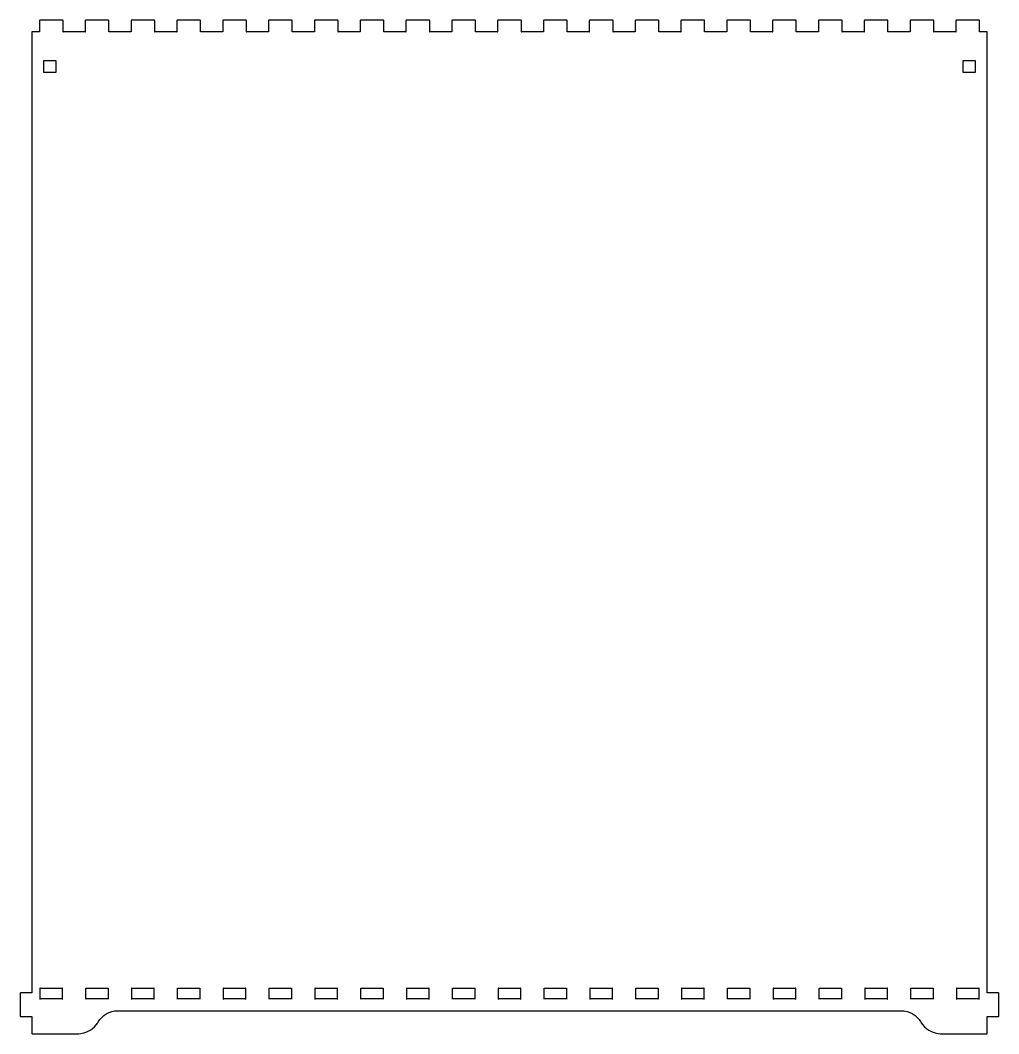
# Model space of a CAD drawing. Header units: millimetres. Extents: x -246 to 1649, y -181 to 287.
# Drawn here: x 525.4 to 781.6, y 21.7 to 286.9 of the extents above; entities that cross this region are included whole.
import ezdxf

# ---------------------------------------------------------------- set-up
doc = ezdxf.new("R2010")
doc.units = ezdxf.units.MM
doc.header["$MEASUREMENT"] = 0
doc.layers.add('mlk v1_0', color=7, linetype='Continuous')

msp = doc.modelspace()

# ---------------------------------------------------------------- linework, layer by layer
at = {"layer": 'mlk v1_0'}
for p, q in [((530.43, 286.872), (530.401, 286.818)), ((530.401, 286.818), (530.401, 286.8)), ((530.401, 286.8), (530.401, 283.901)), ((530.483, 286.901), (530.43, 286.872)), ((530.5, 286.901), (530.483, 286.901)), ((536.501, 286.901), (530.5, 286.901)), ((536.515, 286.901), (536.501, 286.901)), ((536.568, 286.872), (536.515, 286.901)), ((536.6, 286.818), (536.568, 286.872)), ((536.6, 286.8), (536.6, 286.818)), ((536.6, 283.901), (536.6, 286.8)), ((542.428, 286.872), (542.399, 286.818)), ((542.399, 286.818), (542.399, 286.8)), ((542.399, 286.8), (542.399, 283.901)), ((542.484, 286.901), (542.428, 286.872)), ((542.502, 286.901), (542.484, 286.901)), ((548.499, 286.901), (542.502, 286.901)), ((548.517, 286.901), (548.499, 286.901)), ((548.569, 286.872), (548.517, 286.901)), ((548.601, 286.818), (548.569, 286.872)), ((548.601, 286.8), (548.601, 286.818)), ((548.601, 283.901), (548.601, 286.8)), ((554.429, 286.872), (554.401, 286.818)), ((554.401, 286.818), (554.401, 286.8)), ((554.401, 286.8), (554.401, 283.901)), ((554.482, 286.901), (554.429, 286.872)), ((554.5, 286.901), (554.482, 286.901)), ((560.5, 286.901), (554.5, 286.901)), ((560.518, 286.901), (560.5, 286.901)), ((560.571, 286.872), (560.518, 286.901)), ((560.599, 286.818), (560.571, 286.872)), ((560.599, 286.8), (560.599, 286.818)), ((560.599, 283.901), (560.599, 286.8)), ((566.431, 286.872), (566.399, 286.818)), ((566.399, 286.818), (566.399, 286.8)), ((566.399, 286.8), (566.399, 283.901)), ((566.484, 286.901), (566.431, 286.872)), ((566.501, 286.901), (566.484, 286.901)), ((572.502, 286.901), (566.501, 286.901)), ((572.516, 286.901), (572.502, 286.901)), ((572.572, 286.872), (572.516, 286.901)), ((572.601, 286.818), (572.572, 286.872)), ((572.601, 286.8), (572.601, 286.818)), ((572.601, 283.901), (572.601, 286.8)), ((578.429, 286.872), (578.4, 286.818)), ((578.4, 286.818), (578.4, 286.8)), ((578.4, 286.8), (578.4, 283.901)), ((578.481, 286.901), (578.429, 286.872)), ((578.499, 286.901), (578.481, 286.901)), ((584.5, 286.901), (578.499, 286.901)), ((584.518, 286.901), (584.5, 286.901)), ((584.57, 286.872), (584.518, 286.901)), ((584.599, 286.818), (584.57, 286.872)), ((584.599, 286.8), (584.599, 286.818)), ((584.599, 283.901), (584.599, 286.8)), ((590.43, 286.872), (590.398, 286.818)), ((590.398, 286.818), (590.398, 286.8)), ((590.398, 286.8), (590.398, 283.901)), ((590.483, 286.901), (590.43, 286.872)), ((590.501, 286.901), (590.483, 286.901)), ((596.501, 286.901), (590.501, 286.901)), ((596.515, 286.901), (596.501, 286.901)), ((596.572, 286.872), (596.515, 286.901)), ((596.6, 286.818), (596.572, 286.872)), ((596.6, 286.8), (596.6, 286.818)), ((596.6, 283.901), (596.6, 286.8)), ((602.428, 286.872), (602.4, 286.818)), ((602.4, 286.818), (602.4, 286.8)), ((602.4, 286.8), (602.4, 283.901)), ((602.481, 286.901), (602.428, 286.872)), ((602.502, 286.901), (602.481, 286.901)), ((608.499, 286.901), (602.502, 286.901)), ((608.517, 286.901), (608.499, 286.901)), ((608.57, 286.872), (608.517, 286.901)), ((608.598, 286.818), (608.57, 286.872)), ((608.598, 286.8), (608.598, 286.818)), ((608.598, 283.901), (608.598, 286.8)), ((614.43, 286.872), (614.401, 286.818)), ((614.401, 286.818), (614.401, 286.8)), ((614.401, 286.8), (614.401, 283.901)), ((614.482, 286.901), (614.43, 286.872)), ((614.5, 286.901), (614.482, 286.901)), ((620.501, 286.901), (614.5, 286.901)), ((620.518, 286.901), (620.501, 286.901)), ((620.571, 286.872), (620.518, 286.901)), ((620.6, 286.818), (620.571, 286.872)), ((620.6, 286.8), (620.6, 286.818)), ((620.6, 283.901), (620.6, 286.8)), ((626.427, 286.872), (626.399, 286.818)), ((626.399, 286.818), (626.399, 286.8)), ((626.399, 286.8), (626.399, 283.901)), ((626.484, 286.901), (626.427, 286.872)), ((626.502, 286.901), (626.484, 286.901)), ((632.499, 286.901), (626.502, 286.901)), ((632.516, 286.901), (632.499, 286.901)), ((632.569, 286.872), (632.516, 286.901)), ((632.601, 286.818), (632.569, 286.872)), ((632.601, 286.8), (632.601, 286.818)), ((632.601, 283.901), (632.601, 286.8)), ((638.429, 286.872), (638.401, 286.818)), ((638.401, 286.818), (638.401, 286.8)), ((638.401, 286.8), (638.401, 283.901)), ((638.482, 286.901), (638.429, 286.872)), ((638.5, 286.901), (638.482, 286.901)), ((644.5, 286.901), (638.5, 286.901)), ((644.518, 286.901), (644.5, 286.901)), ((644.571, 286.872), (644.518, 286.901)), ((644.599, 286.818), (644.571, 286.872)), ((644.599, 286.8), (644.599, 286.818)), ((644.599, 283.901), (644.599, 286.8)), ((650.427, 286.872), (650.399, 286.818)), ((650.399, 286.818), (650.399, 286.8)), ((650.399, 286.8), (650.399, 283.901)), ((650.483, 286.901), (650.427, 286.872)), ((650.501, 286.901), (650.483, 286.901)), ((656.502, 286.901), (650.501, 286.901)), ((656.516, 286.901), (656.502, 286.901)), ((656.569, 286.872), (656.516, 286.901)), ((656.601, 286.818), (656.569, 286.872)), ((656.601, 286.8), (656.601, 286.818)), ((656.601, 283.901), (656.601, 286.8)), ((662.428, 286.872), (662.4, 286.818)), ((662.4, 286.818), (662.4, 286.8)), ((662.4, 286.8), (662.4, 283.901)), ((662.481, 286.901), (662.428, 286.872)), ((662.499, 286.901), (662.481, 286.901)), ((668.5, 286.901), (662.499, 286.901)), ((668.517, 286.901), (668.5, 286.901)), ((668.57, 286.872), (668.517, 286.901)), ((668.599, 286.818), (668.57, 286.872)), ((668.599, 286.8), (668.599, 286.818)), ((668.599, 283.901), (668.599, 286.8)), ((674.43, 286.872), (674.398, 286.818)), ((674.398, 286.818), (674.398, 286.8)), ((674.398, 286.8), (674.398, 283.901)), ((674.483, 286.901), (674.43, 286.872)), ((674.501, 286.901), (674.483, 286.901)), ((680.501, 286.901), (674.501, 286.901)), ((680.515, 286.901), (680.501, 286.901)), ((680.572, 286.872), (680.515, 286.901)), ((680.6, 286.818), (680.572, 286.872)), ((680.6, 286.8), (680.6, 286.818)), ((680.6, 283.901), (680.6, 286.8)), ((686.428, 286.872), (686.4, 286.818)), ((686.4, 286.818), (686.4, 286.8)), ((686.4, 286.8), (686.4, 283.901)), ((686.481, 286.901), (686.428, 286.872)), ((686.498, 286.901), (686.481, 286.901)), ((692.499, 286.901), (686.498, 286.901)), ((692.517, 286.901), (692.499, 286.901)), ((692.57, 286.872), (692.517, 286.901)), ((692.602, 286.818), (692.57, 286.872)), ((692.602, 286.8), (692.602, 286.818)), ((692.602, 283.901), (692.602, 286.8)), ((698.429, 286.872), (698.401, 286.818)), ((698.401, 286.818), (698.401, 286.8)), ((698.401, 286.8), (698.401, 283.901)), ((698.482, 286.901), (698.429, 286.872)), ((698.5, 286.901), (698.482, 286.901)), ((704.501, 286.901), (698.5, 286.901)), ((704.515, 286.901), (704.501, 286.901)), ((704.571, 286.872), (704.515, 286.901)), ((704.6, 286.818), (704.571, 286.872)), ((704.6, 286.8), (704.6, 286.818)), ((704.6, 283.901), (704.6, 286.8)), ((710.427, 286.872), (710.399, 286.818)), ((710.399, 286.818), (710.399, 286.8)), ((710.399, 286.8), (710.399, 283.901)), ((710.48, 286.901), (710.427, 286.872)), ((710.502, 286.901), (710.48, 286.901)), ((716.499, 286.901), (710.502, 286.901)), ((716.516, 286.901), (716.499, 286.901)), ((716.569, 286.872), (716.516, 286.901)), ((716.601, 286.818), (716.569, 286.872)), ((716.601, 286.8), (716.601, 286.818)), ((716.601, 283.901), (716.601, 286.8)), ((722.429, 286.872), (722.401, 286.818)), ((722.401, 286.818), (722.401, 286.8)), ((722.401, 286.8), (722.401, 283.901)), ((722.482, 286.901), (722.429, 286.872)), ((722.499, 286.901), (722.482, 286.901)), ((728.5, 286.901), (722.499, 286.901)), ((728.518, 286.901), (728.5, 286.901)), ((728.571, 286.872), (728.518, 286.901)), ((728.599, 286.818), (728.571, 286.872)), ((728.599, 286.8), (728.599, 286.818)), ((728.599, 283.901), (728.599, 286.8)), ((734.43, 286.872), (734.402, 286.818)), ((734.402, 286.818), (734.402, 286.8)), ((734.402, 286.8), (734.402, 283.901)), ((734.483, 286.901), (734.43, 286.872)), ((734.501, 286.901), (734.483, 286.901)), ((740.498, 286.901), (734.501, 286.901)), ((740.516, 286.901), (740.498, 286.901)), ((740.569, 286.872), (740.516, 286.901)), ((740.601, 286.818), (740.569, 286.872)), ((740.601, 286.8), (740.601, 286.818)), ((740.601, 283.901), (740.601, 286.8)), ((746.428, 286.872), (746.4, 286.818)), ((746.4, 286.818), (746.4, 286.8)), ((746.4, 286.8), (746.4, 283.901)), ((746.481, 286.901), (746.428, 286.872)), ((746.499, 286.901), (746.481, 286.901)), ((752.5, 286.901), (746.499, 286.901)), ((752.517, 286.901), (752.5, 286.901)), ((752.57, 286.872), (752.517, 286.901)), ((752.602, 286.818), (752.57, 286.872)), ((752.602, 286.8), (752.602, 286.818)), ((752.602, 283.901), (752.602, 286.8)), ((758.43, 286.872), (758.402, 286.818)), ((758.402, 286.818), (758.402, 286.8)), ((758.402, 286.8), (758.402, 283.901)), ((758.483, 286.901), (758.43, 286.872)), ((758.5, 286.901), (758.483, 286.901)), ((764.501, 286.901), (758.5, 286.901)), ((764.515, 286.901), (764.501, 286.901)), ((764.572, 286.872), (764.515, 286.901)), ((764.6, 286.818), (764.572, 286.872)), ((764.6, 286.8), (764.6, 286.818)), ((764.6, 283.901), (764.6, 286.8)), ((770.428, 286.872), (770.4, 286.818)), ((770.4, 286.818), (770.4, 286.8)), ((770.4, 286.8), (770.4, 283.901)), ((770.481, 286.901), (770.428, 286.872)), ((770.498, 286.901), (770.481, 286.901)), ((776.499, 286.901), (770.498, 286.901)), ((776.517, 286.901), (776.499, 286.901)), ((776.57, 286.872), (776.517, 286.901)), ((776.601, 286.818), (776.57, 286.872)), ((776.601, 286.8), (776.601, 286.818)), ((776.601, 283.901), (776.601, 286.8)), ((528.429, 283.872), (528.401, 283.818)), ((528.401, 283.818), (528.401, 283.8)), ((528.401, 283.8), (528.401, 36.8004)), ((528.482, 283.901), (528.429, 283.872)), ((528.5, 283.901), (528.482, 283.901)), ((530.401, 283.901), (528.5, 283.901)), ((530.401, 283.901), (530.401, 283.891)), ((530.408, 283.901), (530.401, 283.901)), ((530.401, 283.891), (530.416, 283.859)), ((530.44, 283.887), (530.408, 283.901)), ((530.416, 283.859), (530.437, 283.863)), ((530.437, 283.863), (530.44, 283.887)), ((536.589, 283.901), (536.557, 283.887)), ((536.557, 283.887), (536.561, 283.863)), ((536.561, 283.863), (536.586, 283.859)), ((536.586, 283.859), (536.6, 283.891)), ((536.6, 283.901), (536.589, 283.901)), ((542.399, 283.901), (536.6, 283.901)), ((536.6, 283.891), (536.6, 283.901)), ((542.41, 283.901), (542.399, 283.901)), ((542.399, 283.901), (542.399, 283.891)), ((542.399, 283.891), (542.413, 283.859)), ((542.442, 283.887), (542.41, 283.901)), ((542.413, 283.859), (542.438, 283.863)), ((542.438, 283.863), (542.442, 283.887)), ((548.587, 283.901), (548.555, 283.887)), ((548.555, 283.887), (548.562, 283.863)), ((548.562, 283.863), (548.584, 283.859)), ((548.584, 283.859), (548.601, 283.891)), ((548.601, 283.901), (548.587, 283.901)), ((548.601, 283.891), (548.601, 283.901)), ((554.401, 283.901), (548.601, 283.901)), ((554.401, 283.901), (554.401, 283.891)), ((554.408, 283.901), (554.401, 283.901)), ((554.401, 283.891), (554.415, 283.859)), ((554.44, 283.887), (554.408, 283.901)), ((554.415, 283.859), (554.436, 283.863)), ((554.436, 283.863), (554.44, 283.887)), ((560.589, 283.901), (560.557, 283.887)), ((560.557, 283.887), (560.564, 283.863)), ((560.564, 283.863), (560.585, 283.859)), ((560.585, 283.859), (560.599, 283.891)), ((560.599, 283.901), (560.589, 283.901)), ((560.599, 283.891), (560.599, 283.901)), ((566.399, 283.901), (560.599, 283.901)), ((566.399, 283.901), (566.399, 283.891)), ((566.409, 283.901), (566.399, 283.901)), ((566.399, 283.891), (566.413, 283.859)), ((566.441, 283.887), (566.409, 283.901)), ((566.413, 283.859), (566.438, 283.863)), ((566.438, 283.863), (566.441, 283.887)), ((572.59, 283.901), (572.558, 283.887)), ((572.558, 283.887), (572.562, 283.863)), ((572.562, 283.863), (572.583, 283.859)), ((572.583, 283.859), (572.601, 283.891)), ((572.601, 283.901), (572.59, 283.901)), ((578.4, 283.901), (572.601, 283.901)), ((572.601, 283.891), (572.601, 283.901)), ((578.411, 283.901), (578.4, 283.901)), ((578.4, 283.901), (578.4, 283.891)), ((578.4, 283.891), (578.414, 283.859)), ((578.443, 283.887), (578.411, 283.901)), ((578.414, 283.859), (578.436, 283.863)), ((578.436, 283.863), (578.443, 283.887)), ((584.588, 283.901), (584.556, 283.887)), ((584.556, 283.887), (584.563, 283.863)), ((584.563, 283.863), (584.585, 283.859)), ((584.585, 283.859), (584.599, 283.891)), ((584.599, 283.901), (584.588, 283.901)), ((584.599, 283.891), (584.599, 283.901)), ((590.398, 283.901), (584.599, 283.901)), ((590.409, 283.901), (590.398, 283.901)), ((590.398, 283.901), (590.398, 283.891)), ((590.398, 283.891), (590.412, 283.859)), ((590.441, 283.887), (590.409, 283.901)), ((590.412, 283.859), (590.437, 283.863)), ((590.437, 283.863), (590.441, 283.887)), ((596.59, 283.901), (596.558, 283.887)), ((596.558, 283.887), (596.561, 283.863)), ((596.561, 283.863), (596.586, 283.859)), ((596.586, 283.859), (596.6, 283.891)), ((596.6, 283.901), (596.59, 283.901)), ((596.6, 283.891), (596.6, 283.901)), ((602.4, 283.901), (596.6, 283.901)), ((602.41, 283.901), (602.4, 283.901)), ((602.4, 283.901), (602.4, 283.891)), ((602.4, 283.891), (602.414, 283.859)), ((602.442, 283.887), (602.41, 283.901)), ((602.414, 283.859), (602.439, 283.863)), ((602.439, 283.863), (602.442, 283.887)), ((608.588, 283.901), (608.556, 283.887)), ((608.556, 283.887), (608.563, 283.863)), ((608.563, 283.863), (608.584, 283.859)), ((608.584, 283.859), (608.598, 283.891)), ((608.598, 283.901), (608.588, 283.901)), ((608.598, 283.891), (608.598, 283.901)), ((614.401, 283.901), (608.598, 283.901)), ((614.401, 283.901), (614.401, 283.891)), ((614.408, 283.901), (614.401, 283.901)), ((614.401, 283.891), (614.412, 283.859)), ((614.44, 283.887), (614.408, 283.901)), ((614.412, 283.859), (614.437, 283.863)), ((614.437, 283.863), (614.44, 283.887)), ((620.589, 283.901), (620.557, 283.887)), ((620.557, 283.887), (620.561, 283.863)), ((620.561, 283.863), (620.586, 283.859)), ((620.586, 283.859), (620.6, 283.891)), ((620.6, 283.901), (620.589, 283.901)), ((626.399, 283.901), (620.6, 283.901)), ((620.6, 283.891), (620.6, 283.901)), ((626.399, 283.901), (626.399, 283.891)), ((626.41, 283.901), (626.399, 283.901)), ((626.399, 283.891), (626.413, 283.859)), ((626.442, 283.887), (626.41, 283.901)), ((626.413, 283.859), (626.438, 283.863)), ((626.438, 283.863), (626.442, 283.887)), ((632.587, 283.901), (632.555, 283.887)), ((632.555, 283.887), (632.562, 283.863)), ((632.562, 283.863), (632.583, 283.859)), ((632.583, 283.859), (632.601, 283.891)), ((632.601, 283.901), (632.587, 283.901)), ((632.601, 283.891), (632.601, 283.901)), ((638.401, 283.901), (632.601, 283.901)), ((638.408, 283.901), (638.401, 283.901)), ((638.401, 283.901), (638.401, 283.891)), ((638.401, 283.891), (638.415, 283.859)), ((638.44, 283.887), (638.408, 283.901)), ((638.415, 283.859), (638.436, 283.863)), ((638.436, 283.863), (638.44, 283.887)), ((644.589, 283.901), (644.557, 283.887)), ((644.557, 283.887), (644.564, 283.863)), ((644.564, 283.863), (644.585, 283.859)), ((644.585, 283.859), (644.599, 283.891)), ((644.599, 283.901), (644.589, 283.901)), ((644.599, 283.891), (644.599, 283.901)), ((650.399, 283.901), (644.599, 283.901)), ((650.399, 283.901), (650.399, 283.891)), ((650.409, 283.901), (650.399, 283.901)), ((650.399, 283.891), (650.413, 283.859)), ((650.441, 283.887), (650.409, 283.901)), ((650.413, 283.859), (650.438, 283.863)), ((650.438, 283.863), (650.441, 283.887)), ((656.59, 283.901), (656.558, 283.887)), ((656.558, 283.887), (656.562, 283.863)), ((656.562, 283.863), (656.583, 283.859)), ((656.583, 283.859), (656.601, 283.891)), ((656.601, 283.901), (656.59, 283.901)), ((656.601, 283.891), (656.601, 283.901)), ((662.4, 283.901), (656.601, 283.901)), ((662.411, 283.901), (662.4, 283.901)), ((662.4, 283.901), (662.4, 283.891)), ((662.4, 283.891), (662.414, 283.859)), ((662.443, 283.887), (662.411, 283.901)), ((662.414, 283.859), (662.436, 283.863)), ((662.436, 283.863), (662.443, 283.887)), ((668.588, 283.901), (668.556, 283.887)), ((668.556, 283.887), (668.563, 283.863)), ((668.563, 283.863), (668.584, 283.859)), ((668.584, 283.859), (668.599, 283.891)), ((668.599, 283.901), (668.588, 283.901)), ((668.599, 283.891), (668.599, 283.901)), ((674.398, 283.901), (668.599, 283.901)), ((674.409, 283.901), (674.398, 283.901)), ((674.398, 283.901), (674.398, 283.891)), ((674.398, 283.891), (674.412, 283.859)), ((674.441, 283.887), (674.409, 283.901)), ((674.412, 283.859), (674.437, 283.863)), ((674.437, 283.863), (674.441, 283.887)), ((680.589, 283.901), (680.558, 283.887)), ((680.558, 283.887), (680.561, 283.863)), ((680.561, 283.863), (680.586, 283.859)), ((680.586, 283.859), (680.6, 283.891)), ((680.6, 283.901), (680.589, 283.901)), ((686.4, 283.901), (680.6, 283.901)), ((680.6, 283.891), (680.6, 283.901)), ((686.41, 283.901), (686.4, 283.901)), ((686.4, 283.901), (686.4, 283.891)), ((686.4, 283.891), (686.414, 283.859)), ((686.442, 283.887), (686.41, 283.901)), ((686.414, 283.859), (686.435, 283.863)), ((686.435, 283.863), (686.442, 283.887)), ((692.591, 283.901), (692.559, 283.887)), ((692.559, 283.887), (692.563, 283.863)), ((692.563, 283.863), (692.584, 283.859)), ((692.584, 283.859), (692.602, 283.891)), ((692.602, 283.901), (692.591, 283.901)), ((692.602, 283.891), (692.602, 283.901)), ((698.401, 283.901), (692.602, 283.901)), ((698.401, 283.901), (698.401, 283.891)), ((698.412, 283.901), (698.401, 283.901)), ((698.401, 283.891), (698.415, 283.859)), ((698.444, 283.887), (698.412, 283.901)), ((698.415, 283.859), (698.436, 283.863)), ((698.436, 283.863), (698.444, 283.887)), ((704.589, 283.901), (704.557, 283.887)), ((704.557, 283.887), (704.561, 283.863)), ((704.561, 283.863), (704.585, 283.859)), ((704.585, 283.859), (704.6, 283.891)), ((704.6, 283.901), (704.589, 283.901)), ((704.6, 283.891), (704.6, 283.901)), ((710.399, 283.901), (704.6, 283.901)), ((710.399, 283.901), (710.399, 283.891)), ((710.41, 283.901), (710.399, 283.901)), ((710.399, 283.891), (710.413, 283.859)), ((710.442, 283.887), (710.41, 283.901)), ((710.413, 283.859), (710.438, 283.863)), ((710.438, 283.863), (710.442, 283.887)), ((716.59, 283.901), (716.559, 283.887)), ((716.559, 283.887), (716.562, 283.863)), ((716.562, 283.863), (716.587, 283.859)), ((716.587, 283.859), (716.601, 283.891)), ((716.601, 283.901), (716.59, 283.901)), ((722.401, 283.901), (716.601, 283.901)), ((716.601, 283.891), (716.601, 283.901)), ((722.401, 283.901), (722.401, 283.891)), ((722.411, 283.901), (722.401, 283.901)), ((722.401, 283.891), (722.415, 283.859)), ((722.443, 283.887), (722.411, 283.901)), ((722.415, 283.859), (722.439, 283.863)), ((722.439, 283.863), (722.443, 283.887)), ((728.588, 283.901), (728.557, 283.887)), ((728.557, 283.887), (728.56, 283.863)), ((728.56, 283.863), (728.585, 283.859)), ((728.585, 283.859), (728.599, 283.891)), ((728.599, 283.901), (728.588, 283.901)), ((728.599, 283.891), (728.599, 283.901)), ((734.402, 283.901), (728.599, 283.901)), ((734.409, 283.901), (734.402, 283.901)), ((734.402, 283.901), (734.402, 283.891)), ((734.402, 283.891), (734.413, 283.859)), ((734.441, 283.887), (734.409, 283.901)), ((734.413, 283.859), (734.438, 283.863)), ((734.438, 283.863), (734.441, 283.887)), ((740.59, 283.901), (740.558, 283.887)), ((740.558, 283.887), (740.562, 283.863)), ((740.562, 283.863), (740.586, 283.859)), ((740.586, 283.859), (740.601, 283.891)), ((740.601, 283.901), (740.59, 283.901)), ((740.601, 283.891), (740.601, 283.901)), ((746.4, 283.901), (740.601, 283.901)), ((746.411, 283.901), (746.4, 283.901)), ((746.4, 283.901), (746.4, 283.891)), ((746.4, 283.891), (746.414, 283.859)), ((746.442, 283.887), (746.411, 283.901)), ((746.414, 283.859), (746.439, 283.863)), ((746.439, 283.863), (746.442, 283.887)), ((752.588, 283.901), (752.556, 283.887)), ((752.556, 283.887), (752.563, 283.863)), ((752.563, 283.863), (752.584, 283.859)), ((752.584, 283.859), (752.602, 283.891)), ((752.602, 283.901), (752.588, 283.901)), ((752.602, 283.891), (752.602, 283.901)), ((758.402, 283.901), (752.602, 283.901)), ((758.409, 283.901), (758.402, 283.901)), ((758.402, 283.901), (758.402, 283.891)), ((758.402, 283.891), (758.416, 283.859)), ((758.44, 283.887), (758.409, 283.901)), ((758.416, 283.859), (758.437, 283.863)), ((758.437, 283.863), (758.44, 283.887)), ((764.589, 283.901), (764.558, 283.887)), ((764.558, 283.887), (764.561, 283.863)), ((764.561, 283.863), (764.586, 283.859)), ((764.586, 283.859), (764.6, 283.891)), ((764.6, 283.901), (764.589, 283.901)), ((770.4, 283.901), (764.6, 283.901)), ((764.6, 283.891), (764.6, 283.901)), ((770.41, 283.901), (770.4, 283.901)), ((770.4, 283.901), (770.4, 283.891)), ((770.4, 283.891), (770.414, 283.859)), ((770.442, 283.887), (770.41, 283.901)), ((770.414, 283.859), (770.438, 283.863)), ((770.438, 283.863), (770.442, 283.887)), ((776.591, 283.901), (776.559, 283.887)), ((776.559, 283.887), (776.563, 283.863)), ((776.563, 283.863), (776.584, 283.859)), ((776.584, 283.859), (776.601, 283.891)), ((776.601, 283.901), (776.591, 283.901)), ((776.601, 283.891), (776.601, 283.901)), ((778.499, 283.901), (776.601, 283.901)), ((778.517, 283.901), (778.499, 283.901)), ((778.57, 283.872), (778.517, 283.901)), ((778.598, 283.818), (778.57, 283.872)), ((778.598, 283.8), (778.598, 283.818)), ((778.598, 36.8004), (778.598, 283.8)), ((531.562, 276.388), (531.559, 276.365)), ((531.559, 276.365), (531.59, 276.35)), ((531.587, 276.393), (531.562, 276.388)), ((531.601, 276.362), (531.587, 276.393)), ((531.59, 276.35), (531.601, 276.35)), ((531.601, 276.35), (531.601, 276.362)), ((531.601, 273.25), (531.601, 276.35)), ((531.601, 276.35), (533.15, 276.35)), ((533.15, 276.35), (534.698, 276.35)), ((534.712, 276.393), (534.698, 276.362)), ((534.698, 276.362), (534.698, 276.35)), ((534.698, 276.35), (534.709, 276.35)), ((534.698, 276.35), (534.698, 273.25)), ((534.709, 276.35), (534.741, 276.365)), ((534.737, 276.388), (534.712, 276.393)), ((534.741, 276.365), (534.737, 276.388)), ((772.262, 276.388), (772.255, 276.365)), ((772.255, 276.365), (772.287, 276.35)), ((772.283, 276.393), (772.262, 276.388)), ((772.301, 276.362), (772.283, 276.393)), ((772.287, 276.35), (772.301, 276.35)), ((772.301, 276.35), (772.301, 276.362)), ((772.301, 273.25), (772.301, 276.35)), ((772.301, 276.35), (773.85, 276.35)), ((773.85, 276.35), (775.398, 276.35)), ((775.413, 276.393), (775.398, 276.362)), ((775.398, 276.362), (775.398, 276.35)), ((775.398, 276.35), (775.409, 276.35)), ((775.398, 276.35), (775.398, 273.25)), ((775.409, 276.35), (775.441, 276.365)), ((775.437, 276.388), (775.413, 276.393)), ((775.441, 276.365), (775.437, 276.388)), ((531.59, 273.25), (531.559, 273.236)), ((531.559, 273.236), (531.562, 273.213)), ((531.562, 273.213), (531.587, 273.208)), ((531.587, 273.208), (531.601, 273.24)), ((531.601, 273.25), (531.59, 273.25)), ((534.698, 273.25), (531.601, 273.25)), ((531.601, 273.24), (531.601, 273.25)), ((534.698, 273.25), (534.698, 273.24)), ((534.709, 273.25), (534.698, 273.25)), ((534.698, 273.24), (534.712, 273.208)), ((534.741, 273.236), (534.709, 273.25)), ((534.712, 273.208), (534.737, 273.213)), ((534.737, 273.213), (534.741, 273.236)), ((772.287, 273.25), (772.255, 273.236)), ((772.255, 273.236), (772.262, 273.213)), ((772.262, 273.213), (772.283, 273.208)), ((772.283, 273.208), (772.301, 273.24)), ((772.301, 273.25), (772.287, 273.25)), ((775.398, 273.25), (772.301, 273.25)), ((772.301, 273.24), (772.301, 273.25)), ((775.398, 273.25), (775.398, 273.24)), ((775.409, 273.25), (775.398, 273.25)), ((775.398, 273.24), (775.413, 273.208)), ((775.441, 273.236), (775.409, 273.25)), ((775.413, 273.208), (775.437, 273.213)), ((775.437, 273.213), (775.441, 273.236)), ((528.401, 36.8004), (528.401, 32.4005)), ((778.598, 32.4005), (778.598, 36.8004)), ((525.431, 32.3715), (525.399, 32.3178)), ((525.399, 32.3178), (525.399, 32.2998)), ((525.399, 32.2998), (525.399, 26.2999)), ((525.48, 32.4005), (525.431, 32.3715)), ((525.501, 32.4005), (525.48, 32.4005)), ((528.401, 32.4005), (525.501, 32.4005)), ((528.401, 32.4005), (528.401, 32.3908)), ((528.412, 32.4005), (528.401, 32.4005)), ((528.401, 32.3908), (528.415, 32.3591)), ((528.443, 32.3867), (528.412, 32.4005)), ((528.415, 32.3591), (528.436, 32.3632)), ((528.436, 32.3632), (528.443, 32.3867)), ((530.564, 33.6379), (530.557, 33.6145)), ((530.557, 33.6145), (530.588, 33.5993)), ((530.585, 33.6421), (530.564, 33.6379)), ((530.599, 33.6103), (530.585, 33.6421)), ((530.588, 33.5993), (530.599, 33.5993)), ((530.599, 33.5993), (530.599, 33.6103)), ((530.599, 30.8005), (530.599, 33.5993)), ((530.599, 33.5993), (536.399, 33.5993)), ((536.413, 33.6421), (536.399, 33.6103)), ((536.399, 33.6103), (536.399, 33.5993)), ((536.399, 33.5993), (536.399, 30.8005)), ((536.399, 33.5993), (536.409, 33.5993)), ((536.409, 33.5993), (536.441, 33.6145)), ((536.437, 33.6379), (536.413, 33.6421)), ((536.441, 33.6145), (536.437, 33.6379)), ((542.562, 33.6379), (542.558, 33.6145)), ((542.558, 33.6145), (542.59, 33.5993)), ((542.586, 33.6421), (542.562, 33.6379)), ((542.6, 33.6103), (542.586, 33.6421)), ((542.59, 33.5993), (542.6, 33.5993)), ((542.6, 33.5993), (542.6, 33.6103)), ((542.6, 33.5993), (548.4, 33.5993)), ((542.6, 30.8005), (542.6, 33.5993)), ((548.414, 33.6421), (548.4, 33.6103)), ((548.4, 33.6103), (548.4, 33.5993)), ((548.4, 33.5993), (548.411, 33.5993)), ((548.4, 33.5993), (548.4, 30.8005)), ((548.411, 33.5993), (548.442, 33.6145)), ((548.439, 33.6379), (548.414, 33.6421)), ((548.442, 33.6145), (548.439, 33.6379)), ((554.563, 33.6379), (554.556, 33.6145)), ((554.556, 33.6145), (554.588, 33.5993)), ((554.584, 33.6421), (554.563, 33.6379)), ((554.598, 33.6103), (554.584, 33.6421)), ((554.588, 33.5993), (554.598, 33.5993)), ((554.598, 33.5993), (554.598, 33.6103)), ((554.598, 30.8005), (554.598, 33.5993)), ((554.598, 33.5993), (560.402, 33.5993)), ((560.412, 33.6421), (560.402, 33.6103)), ((560.402, 33.6103), (560.402, 33.5993)), ((560.402, 33.5993), (560.402, 30.8005)), ((560.402, 33.5993), (560.409, 33.5993)), ((560.409, 33.5993), (560.44, 33.6145)), ((560.437, 33.6379), (560.412, 33.6421)), ((560.44, 33.6145), (560.437, 33.6379)), ((566.561, 33.6379), (566.558, 33.6145)), ((566.558, 33.6145), (566.589, 33.5993)), ((566.586, 33.6421), (566.561, 33.6379)), ((566.6, 33.6103), (566.586, 33.6421)), ((566.589, 33.5993), (566.6, 33.5993)), ((566.6, 33.5993), (566.6, 33.6103)), ((566.6, 30.8005), (566.6, 33.5993)), ((566.6, 33.5993), (572.4, 33.5993)), ((572.414, 33.6421), (572.4, 33.6103)), ((572.4, 33.6103), (572.4, 33.5993)), ((572.4, 33.5993), (572.41, 33.5993)), ((572.4, 33.5993), (572.4, 30.8005)), ((572.41, 33.5993), (572.442, 33.6145)), ((572.438, 33.6379), (572.414, 33.6421)), ((572.442, 33.6145), (572.438, 33.6379)), ((578.563, 33.6379), (578.556, 33.6145)), ((578.556, 33.6145), (578.587, 33.5993)), ((578.584, 33.6421), (578.563, 33.6379)), ((578.601, 33.6103), (578.584, 33.6421)), ((578.587, 33.5993), (578.601, 33.5993)), ((578.601, 33.5993), (578.601, 33.6103)), ((578.601, 33.5993), (584.401, 33.5993)), ((578.601, 30.8005), (578.601, 33.5993)), ((584.415, 33.6421), (584.401, 33.6103)), ((584.401, 33.6103), (584.401, 33.5993)), ((584.401, 33.5993), (584.408, 33.5993)), ((584.401, 33.5993), (584.401, 30.8005)), ((584.408, 33.5993), (584.44, 33.6145)), ((584.436, 33.6379), (584.415, 33.6421)), ((584.44, 33.6145), (584.436, 33.6379)), ((590.564, 33.6379), (590.557, 33.6145)), ((590.557, 33.6145), (590.589, 33.5993)), ((590.585, 33.6421), (590.564, 33.6379)), ((590.599, 33.6103), (590.585, 33.6421)), ((590.589, 33.5993), (590.599, 33.5993)), ((590.599, 33.5993), (590.599, 33.6103)), ((590.599, 30.8005), (590.599, 33.5993)), ((590.599, 33.5993), (596.399, 33.5993)), ((596.413, 33.6421), (596.399, 33.6103)), ((596.399, 33.6103), (596.399, 33.5993)), ((596.399, 33.5993), (596.41, 33.5993)), ((596.399, 33.5993), (596.399, 30.8005)), ((596.41, 33.5993), (596.441, 33.6145)), ((596.438, 33.6379), (596.413, 33.6421)), ((596.441, 33.6145), (596.438, 33.6379)), ((602.562, 33.6379), (602.559, 33.6145)), ((602.559, 33.6145), (602.59, 33.5993)), ((602.583, 33.6421), (602.562, 33.6379)), ((602.601, 33.6103), (602.583, 33.6421)), ((602.59, 33.5993), (602.601, 33.5993)), ((602.601, 33.5993), (602.601, 33.6103)), ((602.601, 33.5993), (608.401, 33.5993)), ((602.601, 30.8005), (602.601, 33.5993)), ((608.415, 33.6421), (608.401, 33.6103)), ((608.401, 33.6103), (608.401, 33.5993)), ((608.401, 33.5993), (608.411, 33.5993)), ((608.401, 33.5993), (608.401, 30.8005)), ((608.411, 33.5993), (608.439, 33.6145)), ((608.436, 33.6379), (608.415, 33.6421)), ((608.439, 33.6145), (608.436, 33.6379)), ((614.564, 33.6379), (614.557, 33.6145)), ((614.557, 33.6145), (614.588, 33.5993)), ((614.585, 33.6421), (614.564, 33.6379)), ((614.599, 33.6103), (614.585, 33.6421)), ((614.588, 33.5993), (614.599, 33.5993)), ((614.599, 33.5993), (614.599, 33.6103)), ((614.599, 33.5993), (620.399, 33.5993)), ((614.599, 30.8005), (614.599, 33.5993)), ((620.413, 33.6421), (620.399, 33.6103)), ((620.399, 33.6103), (620.399, 33.5993)), ((620.399, 33.5993), (620.399, 30.8005)), ((620.399, 33.5993), (620.409, 33.5993)), ((620.409, 33.5993), (620.441, 33.6145)), ((620.437, 33.6379), (620.413, 33.6421)), ((620.441, 33.6145), (620.437, 33.6379)), ((626.562, 33.6379), (626.558, 33.6145)), ((626.558, 33.6145), (626.59, 33.5993)), ((626.583, 33.6421), (626.562, 33.6379)), ((626.6, 33.6103), (626.583, 33.6421)), ((626.59, 33.5993), (626.6, 33.5993)), ((626.6, 33.5993), (626.6, 33.6103)), ((626.6, 30.8005), (626.6, 33.5993)), ((626.6, 33.5993), (632.4, 33.5993)), ((632.414, 33.6421), (632.4, 33.6103)), ((632.4, 33.6103), (632.4, 33.5993)), ((632.4, 33.5993), (632.411, 33.5993)), ((632.4, 33.5993), (632.4, 30.8005)), ((632.411, 33.5993), (632.442, 33.6145)), ((632.435, 33.6379), (632.414, 33.6421)), ((632.442, 33.6145), (632.435, 33.6379)), ((638.563, 33.6379), (638.556, 33.6145)), ((638.556, 33.6145), (638.588, 33.5993)), ((638.584, 33.6421), (638.563, 33.6379)), ((638.598, 33.6103), (638.584, 33.6421)), ((638.588, 33.5993), (638.598, 33.5993)), ((638.598, 33.5993), (638.598, 33.6103)), ((638.598, 33.5993), (644.398, 33.5993)), ((638.598, 30.8005), (638.598, 33.5993)), ((644.412, 33.6421), (644.398, 33.6103)), ((644.398, 33.6103), (644.398, 33.5993)), ((644.398, 33.5993), (644.409, 33.5993)), ((644.398, 33.5993), (644.398, 30.8005)), ((644.409, 33.5993), (644.44, 33.6145)), ((644.437, 33.6379), (644.412, 33.6421)), ((644.44, 33.6145), (644.437, 33.6379)), ((650.561, 33.6379), (650.557, 33.6145)), ((650.557, 33.6145), (650.589, 33.5993)), ((650.586, 33.6421), (650.561, 33.6379)), ((650.6, 33.6103), (650.586, 33.6421)), ((650.589, 33.5993), (650.6, 33.5993)), ((650.6, 33.5993), (650.6, 33.6103)), ((650.6, 30.8005), (650.6, 33.5993)), ((650.6, 33.5993), (656.4, 33.5993)), ((656.414, 33.6421), (656.4, 33.6103)), ((656.4, 33.6103), (656.4, 33.5993)), ((656.4, 33.5993), (656.4, 30.8005)), ((656.4, 33.5993), (656.41, 33.5993)), ((656.41, 33.5993), (656.442, 33.6145)), ((656.438, 33.6379), (656.414, 33.6421)), ((656.442, 33.6145), (656.438, 33.6379)), ((662.563, 33.6379), (662.555, 33.6145)), ((662.555, 33.6145), (662.587, 33.5993)), ((662.584, 33.6421), (662.563, 33.6379)), ((662.598, 33.6103), (662.584, 33.6421)), ((662.587, 33.5993), (662.598, 33.5993)), ((662.598, 33.5993), (662.598, 33.6103)), ((662.598, 33.5993), (668.401, 33.5993)), ((662.598, 30.8005), (662.598, 33.5993)), ((668.412, 33.6421), (668.401, 33.6103)), ((668.401, 33.6103), (668.401, 33.5993)), ((668.401, 33.5993), (668.401, 30.8005)), ((668.401, 33.5993), (668.408, 33.5993)), ((668.408, 33.5993), (668.44, 33.6145)), ((668.436, 33.6379), (668.412, 33.6421)), ((668.44, 33.6145), (668.436, 33.6379)), ((674.561, 33.6379), (674.557, 33.6145)), ((674.557, 33.6145), (674.589, 33.5993)), ((674.585, 33.6421), (674.561, 33.6379)), ((674.599, 33.6103), (674.585, 33.6421)), ((674.589, 33.5993), (674.599, 33.5993)), ((674.599, 33.5993), (674.599, 33.6103)), ((674.599, 33.5993), (680.399, 33.5993)), ((674.599, 30.8005), (674.599, 33.5993)), ((680.413, 33.6421), (680.399, 33.6103)), ((680.399, 33.6103), (680.399, 33.5993)), ((680.399, 33.5993), (680.41, 33.5993)), ((680.399, 33.5993), (680.399, 30.8005)), ((680.41, 33.5993), (680.441, 33.6145)), ((680.438, 33.6379), (680.413, 33.6421)), ((680.441, 33.6145), (680.438, 33.6379)), ((686.562, 33.6379), (686.558, 33.6145)), ((686.558, 33.6145), (686.59, 33.5993)), ((686.587, 33.6421), (686.562, 33.6379)), ((686.601, 33.6103), (686.587, 33.6421)), ((686.59, 33.5993), (686.601, 33.5993)), ((686.601, 33.5993), (686.601, 33.6103)), ((686.601, 30.8005), (686.601, 33.5993)), ((686.601, 33.5993), (692.4, 33.5993)), ((692.415, 33.6421), (692.4, 33.6103)), ((692.4, 33.6103), (692.4, 33.5993)), ((692.4, 33.5993), (692.411, 33.5993)), ((692.4, 33.5993), (692.4, 30.8005)), ((692.411, 33.5993), (692.443, 33.6145)), ((692.439, 33.6379), (692.415, 33.6421)), ((692.443, 33.6145), (692.439, 33.6379)), ((698.564, 33.6379), (698.556, 33.6145)), ((698.556, 33.6145), (698.588, 33.5993)), ((698.585, 33.6421), (698.564, 33.6379)), ((698.599, 33.6103), (698.585, 33.6421)), ((698.588, 33.5993), (698.599, 33.5993)), ((698.599, 33.5993), (698.599, 33.6103)), ((698.599, 33.5993), (704.398, 33.5993)), ((698.599, 30.8005), (698.599, 33.5993)), ((704.413, 33.6421), (704.398, 33.6103)), ((704.398, 33.6103), (704.398, 33.5993)), ((704.398, 33.5993), (704.409, 33.5993)), ((704.398, 33.5993), (704.398, 30.8005)), ((704.409, 33.5993), (704.441, 33.6145)), ((704.437, 33.6379), (704.413, 33.6421)), ((704.441, 33.6145), (704.437, 33.6379)), ((710.561, 33.6379), (710.558, 33.6145)), ((710.558, 33.6145), (710.59, 33.5993)), ((710.586, 33.6421), (710.561, 33.6379)), ((710.6, 33.6103), (710.586, 33.6421)), ((710.59, 33.5993), (710.6, 33.5993)), ((710.6, 33.5993), (710.6, 33.6103)), ((710.6, 33.5993), (716.4, 33.5993)), ((710.6, 30.8005), (710.6, 33.5993)), ((716.414, 33.6421), (716.4, 33.6103)), ((716.4, 33.6103), (716.4, 33.5993)), ((716.4, 33.5993), (716.411, 33.5993)), ((716.4, 33.5993), (716.4, 30.8005)), ((716.411, 33.5993), (716.442, 33.6145)), ((716.435, 33.6379), (716.414, 33.6421)), ((716.442, 33.6145), (716.435, 33.6379)), ((722.563, 33.6379), (722.559, 33.6145)), ((722.559, 33.6145), (722.591, 33.5993)), ((722.584, 33.6421), (722.563, 33.6379)), ((722.602, 33.6103), (722.584, 33.6421)), ((722.591, 33.5993), (722.602, 33.5993)), ((722.602, 33.5993), (722.602, 33.6103)), ((722.602, 30.8005), (722.602, 33.5993)), ((722.602, 33.5993), (728.401, 33.5993)), ((728.416, 33.6421), (728.401, 33.6103)), ((728.401, 33.6103), (728.401, 33.5993)), ((728.401, 33.5993), (728.412, 33.5993)), ((728.401, 33.5993), (728.401, 30.8005)), ((728.412, 33.5993), (728.444, 33.6145)), ((728.437, 33.6379), (728.416, 33.6421)), ((728.444, 33.6145), (728.437, 33.6379)), ((734.561, 33.6379), (734.557, 33.6145)), ((734.557, 33.6145), (734.589, 33.5993)), ((734.586, 33.6421), (734.561, 33.6379)), ((734.6, 33.6103), (734.586, 33.6421)), ((734.589, 33.5993), (734.6, 33.5993)), ((734.6, 33.5993), (734.6, 33.6103)), ((734.6, 33.5993), (740.399, 33.5993)), ((734.6, 30.8005), (734.6, 33.5993)), ((740.414, 33.6421), (740.399, 33.6103)), ((740.399, 33.6103), (740.399, 33.5993)), ((740.399, 33.5993), (740.41, 33.5993)), ((740.399, 33.5993), (740.399, 30.8005)), ((740.41, 33.5993), (740.442, 33.6145)), ((740.438, 33.6379), (740.414, 33.6421)), ((740.442, 33.6145), (740.438, 33.6379)), ((746.562, 33.6379), (746.559, 33.6145)), ((746.559, 33.6145), (746.591, 33.5993)), ((746.584, 33.6421), (746.562, 33.6379)), ((746.601, 33.6103), (746.584, 33.6421)), ((746.591, 33.5993), (746.601, 33.5993)), ((746.601, 33.5993), (746.601, 33.6103)), ((746.601, 33.5993), (752.401, 33.5993)), ((746.601, 30.8005), (746.601, 33.5993)), ((752.415, 33.6421), (752.401, 33.6103)), ((752.401, 33.6103), (752.401, 33.5993)), ((752.401, 33.5993), (752.401, 30.8005)), ((752.401, 33.5993), (752.412, 33.5993)), ((752.412, 33.5993), (752.443, 33.6145)), ((752.436, 33.6379), (752.415, 33.6421)), ((752.443, 33.6145), (752.436, 33.6379)), ((758.56, 33.6379), (758.557, 33.6145)), ((758.557, 33.6145), (758.589, 33.5993)), ((758.585, 33.6421), (758.56, 33.6379)), ((758.599, 33.6103), (758.585, 33.6421)), ((758.589, 33.5993), (758.599, 33.5993)), ((758.599, 33.5993), (758.599, 33.6103)), ((758.599, 33.5993), (764.399, 33.5993)), ((758.599, 30.8005), (758.599, 33.5993)), ((764.413, 33.6421), (764.399, 33.6103)), ((764.399, 33.6103), (764.399, 33.5993)), ((764.399, 33.5993), (764.399, 30.8005)), ((764.399, 33.5993), (764.41, 33.5993)), ((764.41, 33.5993), (764.441, 33.6145)), ((764.438, 33.6379), (764.413, 33.6421)), ((764.441, 33.6145), (764.438, 33.6379)), ((770.562, 33.6379), (770.558, 33.6145)), ((770.558, 33.6145), (770.59, 33.5993)), ((770.587, 33.6421), (770.562, 33.6379)), ((770.601, 33.6103), (770.587, 33.6421)), ((770.59, 33.5993), (770.601, 33.5993)), ((770.601, 33.5993), (770.601, 33.6103)), ((770.601, 33.5993), (776.4, 33.5993)), ((770.601, 30.8005), (770.601, 33.5993)), ((776.415, 33.6421), (776.4, 33.6103)), ((776.4, 33.6103), (776.4, 33.5993)), ((776.4, 33.5993), (776.4, 30.8005)), ((776.4, 33.5993), (776.411, 33.5993)), ((776.411, 33.5993), (776.443, 33.6145)), ((776.439, 33.6379), (776.415, 33.6421)), ((776.443, 33.6145), (776.439, 33.6379)), ((778.588, 32.4005), (778.556, 32.3867)), ((778.556, 32.3867), (778.563, 32.3632)), ((778.563, 32.3632), (778.584, 32.3591)), ((778.584, 32.3591), (778.598, 32.3908)), ((778.598, 32.4005), (778.588, 32.4005)), ((778.598, 32.3908), (778.598, 32.4005)), ((781.502, 32.4005), (778.598, 32.4005)), ((781.516, 32.4005), (781.502, 32.4005)), ((781.572, 32.3715), (781.516, 32.4005)), ((781.6, 32.3178), (781.572, 32.3715)), ((781.6, 32.2998), (781.6, 32.3178)), ((781.6, 26.2999), (781.6, 32.2998)), ((530.588, 30.8005), (530.557, 30.7867)), ((530.557, 30.7867), (530.564, 30.7633)), ((530.564, 30.7633), (530.585, 30.7592)), ((530.585, 30.7592), (530.599, 30.7909)), ((530.599, 30.8005), (530.588, 30.8005)), ((533.499, 30.8005), (530.599, 30.8005)), ((530.599, 30.7909), (530.599, 30.8005)), ((536.399, 30.8005), (533.499, 30.8005)), ((536.399, 30.8005), (536.399, 30.7909)), ((536.409, 30.8005), (536.399, 30.8005)), ((536.399, 30.7909), (536.413, 30.7592)), ((536.441, 30.7867), (536.409, 30.8005)), ((536.413, 30.7592), (536.437, 30.7633)), ((536.437, 30.7633), (536.441, 30.7867)), ((542.59, 30.8005), (542.558, 30.7867)), ((542.558, 30.7867), (542.562, 30.7633)), ((542.562, 30.7633), (542.586, 30.7592)), ((542.586, 30.7592), (542.6, 30.7909)), ((542.6, 30.8005), (542.59, 30.8005)), ((542.6, 30.7909), (542.6, 30.8005)), ((545.5, 30.8005), (542.6, 30.8005)), ((548.4, 30.8005), (545.5, 30.8005)), ((548.411, 30.8005), (548.4, 30.8005)), ((548.4, 30.8005), (548.4, 30.7909)), ((548.4, 30.7909), (548.414, 30.7592)), ((548.442, 30.7867), (548.411, 30.8005)), ((548.414, 30.7592), (548.439, 30.7633)), ((548.439, 30.7633), (548.442, 30.7867)), ((554.588, 30.8005), (554.556, 30.7867)), ((554.556, 30.7867), (554.563, 30.7633)), ((554.563, 30.7633), (554.584, 30.7592)), ((554.584, 30.7592), (554.598, 30.7909)), ((554.598, 30.8005), (554.588, 30.8005)), ((557.502, 30.8005), (554.598, 30.8005)), ((554.598, 30.7909), (554.598, 30.8005)), ((560.402, 30.8005), (557.502, 30.8005)), ((560.402, 30.8005), (560.402, 30.7909)), ((560.409, 30.8005), (560.402, 30.8005)), ((560.402, 30.7909), (560.412, 30.7592)), ((560.44, 30.7867), (560.409, 30.8005)), ((560.412, 30.7592), (560.437, 30.7633)), ((560.437, 30.7633), (560.44, 30.7867)), ((566.589, 30.8005), (566.558, 30.7867)), ((566.558, 30.7867), (566.561, 30.7633)), ((566.561, 30.7633), (566.586, 30.7592)), ((566.586, 30.7592), (566.6, 30.7909)), ((566.6, 30.8005), (566.589, 30.8005)), ((569.5, 30.8005), (566.6, 30.8005)), ((566.6, 30.7909), (566.6, 30.8005)), ((572.4, 30.8005), (569.5, 30.8005)), ((572.41, 30.8005), (572.4, 30.8005)), ((572.4, 30.8005), (572.4, 30.7909)), ((572.4, 30.7909), (572.414, 30.7592)), ((572.442, 30.7867), (572.41, 30.8005)), ((572.414, 30.7592), (572.438, 30.7633)), ((572.438, 30.7633), (572.442, 30.7867)), ((578.587, 30.8005), (578.556, 30.7867)), ((578.556, 30.7867), (578.563, 30.7633)), ((578.563, 30.7633), (578.584, 30.7592)), ((578.584, 30.7592), (578.601, 30.7909)), ((578.601, 30.8005), (578.587, 30.8005)), ((578.601, 30.7909), (578.601, 30.8005)), ((581.501, 30.8005), (578.601, 30.8005)), ((584.401, 30.8005), (581.501, 30.8005)), ((584.408, 30.8005), (584.401, 30.8005)), ((584.401, 30.8005), (584.401, 30.7909)), ((584.401, 30.7909), (584.415, 30.7592)), ((584.44, 30.7867), (584.408, 30.8005)), ((584.415, 30.7592), (584.436, 30.7633)), ((584.436, 30.7633), (584.44, 30.7867)), ((590.589, 30.8005), (590.557, 30.7867)), ((590.557, 30.7867), (590.564, 30.7633)), ((590.564, 30.7633), (590.585, 30.7592)), ((590.585, 30.7592), (590.599, 30.7909)), ((590.599, 30.8005), (590.589, 30.8005)), ((590.599, 30.7909), (590.599, 30.8005)), ((593.499, 30.8005), (590.599, 30.8005)), ((596.399, 30.8005), (593.499, 30.8005)), ((596.41, 30.8005), (596.399, 30.8005)), ((596.399, 30.8005), (596.399, 30.7909)), ((596.399, 30.7909), (596.413, 30.7592)), ((596.441, 30.7867), (596.41, 30.8005)), ((596.413, 30.7592), (596.438, 30.7633)), ((596.438, 30.7633), (596.441, 30.7867)), ((602.59, 30.8005), (602.559, 30.7867)), ((602.559, 30.7867), (602.562, 30.7633)), ((602.562, 30.7633), (602.583, 30.7592)), ((602.583, 30.7592), (602.601, 30.7909)), ((602.601, 30.8005), (602.59, 30.8005)), ((605.501, 30.8005), (602.601, 30.8005)), ((602.601, 30.7909), (602.601, 30.8005)), ((608.401, 30.8005), (605.501, 30.8005)), ((608.401, 30.8005), (608.401, 30.7909)), ((608.411, 30.8005), (608.401, 30.8005)), ((608.401, 30.7909), (608.415, 30.7592)), ((608.439, 30.7867), (608.411, 30.8005)), ((608.415, 30.7592), (608.436, 30.7633)), ((608.436, 30.7633), (608.439, 30.7867)), ((614.588, 30.8005), (614.557, 30.7867)), ((614.557, 30.7867), (614.564, 30.7633)), ((614.564, 30.7633), (614.585, 30.7592)), ((614.585, 30.7592), (614.599, 30.7909)), ((614.599, 30.8005), (614.588, 30.8005)), ((614.599, 30.7909), (614.599, 30.8005)), ((617.499, 30.8005), (614.599, 30.8005)), ((620.399, 30.8005), (617.499, 30.8005)), ((620.409, 30.8005), (620.399, 30.8005)), ((620.399, 30.8005), (620.399, 30.7909)), ((620.399, 30.7909), (620.413, 30.7592)), ((620.441, 30.7867), (620.409, 30.8005)), ((620.413, 30.7592), (620.437, 30.7633)), ((620.437, 30.7633), (620.441, 30.7867)), ((626.59, 30.8005), (626.558, 30.7867)), ((626.558, 30.7867), (626.562, 30.7633)), ((626.562, 30.7633), (626.583, 30.7592)), ((626.583, 30.7592), (626.6, 30.7909)), ((626.6, 30.8005), (626.59, 30.8005)), ((626.6, 30.7909), (626.6, 30.8005)), ((629.5, 30.8005), (626.6, 30.8005)), ((632.4, 30.8005), (629.5, 30.8005)), ((632.4, 30.8005), (632.4, 30.7909)), ((632.411, 30.8005), (632.4, 30.8005)), ((632.4, 30.7909), (632.414, 30.7592)), ((632.442, 30.7867), (632.411, 30.8005)), ((632.414, 30.7592), (632.435, 30.7633)), ((632.435, 30.7633), (632.442, 30.7867)), ((638.588, 30.8005), (638.556, 30.7867)), ((638.556, 30.7867), (638.563, 30.7633)), ((638.563, 30.7633), (638.584, 30.7592)), ((638.584, 30.7592), (638.598, 30.7909)), ((638.598, 30.8005), (638.588, 30.8005)), ((641.502, 30.8005), (638.598, 30.8005)), ((638.598, 30.7909), (638.598, 30.8005)), ((644.398, 30.8005), (641.502, 30.8005)), ((644.398, 30.8005), (644.398, 30.7909)), ((644.409, 30.8005), (644.398, 30.8005)), ((644.398, 30.7909), (644.412, 30.7592)), ((644.44, 30.7867), (644.409, 30.8005)), ((644.412, 30.7592), (644.437, 30.7633)), ((644.437, 30.7633), (644.44, 30.7867)), ((650.589, 30.8005), (650.557, 30.7867)), ((650.557, 30.7867), (650.561, 30.7633)), ((650.561, 30.7633), (650.586, 30.7592)), ((650.586, 30.7592), (650.6, 30.7909)), ((650.6, 30.8005), (650.589, 30.8005)), ((650.6, 30.7909), (650.6, 30.8005)), ((653.5, 30.8005), (650.6, 30.8005)), ((656.4, 30.8005), (653.5, 30.8005)), ((656.4, 30.8005), (656.4, 30.7909)), ((656.41, 30.8005), (656.4, 30.8005)), ((656.4, 30.7909), (656.414, 30.7592)), ((656.442, 30.7867), (656.41, 30.8005)), ((656.414, 30.7592), (656.438, 30.7633)), ((656.438, 30.7633), (656.442, 30.7867)), ((662.587, 30.8005), (662.555, 30.7867)), ((662.555, 30.7867), (662.563, 30.7633)), ((662.563, 30.7633), (662.584, 30.7592)), ((662.584, 30.7592), (662.598, 30.7909)), ((662.598, 30.8005), (662.587, 30.8005)), ((665.501, 30.8005), (662.598, 30.8005)), ((662.598, 30.7909), (662.598, 30.8005)), ((668.401, 30.8005), (665.501, 30.8005)), ((668.408, 30.8005), (668.401, 30.8005)), ((668.401, 30.8005), (668.401, 30.7909)), ((668.401, 30.7909), (668.412, 30.7592)), ((668.44, 30.7867), (668.408, 30.8005)), ((668.412, 30.7592), (668.436, 30.7633)), ((668.436, 30.7633), (668.44, 30.7867)), ((674.589, 30.8005), (674.557, 30.7867)), ((674.557, 30.7867), (674.561, 30.7633)), ((674.561, 30.7633), (674.585, 30.7592)), ((674.585, 30.7592), (674.599, 30.7909)), ((674.599, 30.8005), (674.589, 30.8005)), ((677.499, 30.8005), (674.599, 30.8005)), ((674.599, 30.7909), (674.599, 30.8005)), ((680.399, 30.8005), (677.499, 30.8005)), ((680.399, 30.8005), (680.399, 30.7909)), ((680.41, 30.8005), (680.399, 30.8005)), ((680.399, 30.7909), (680.413, 30.7592)), ((680.441, 30.7867), (680.41, 30.8005)), ((680.413, 30.7592), (680.438, 30.7633)), ((680.438, 30.7633), (680.441, 30.7867)), ((686.59, 30.8005), (686.558, 30.7867)), ((686.558, 30.7867), (686.562, 30.7633)), ((686.562, 30.7633), (686.587, 30.7592)), ((686.587, 30.7592), (686.601, 30.7909)), ((686.601, 30.8005), (686.59, 30.8005)), ((689.501, 30.8005), (686.601, 30.8005)), ((686.601, 30.7909), (686.601, 30.8005)), ((692.4, 30.8005), (689.501, 30.8005)), ((692.4, 30.8005), (692.4, 30.7909)), ((692.411, 30.8005), (692.4, 30.8005)), ((692.4, 30.7909), (692.415, 30.7592)), ((692.443, 30.7867), (692.411, 30.8005)), ((692.415, 30.7592), (692.439, 30.7633)), ((692.439, 30.7633), (692.443, 30.7867)), ((698.588, 30.8005), (698.556, 30.7867)), ((698.556, 30.7867), (698.564, 30.7633)), ((698.564, 30.7633), (698.585, 30.7592)), ((698.585, 30.7592), (698.599, 30.7909)), ((698.599, 30.8005), (698.588, 30.8005)), ((701.499, 30.8005), (698.599, 30.8005)), ((698.599, 30.7909), (698.599, 30.8005)), ((704.398, 30.8005), (701.499, 30.8005)), ((704.398, 30.8005), (704.398, 30.7909)), ((704.409, 30.8005), (704.398, 30.8005)), ((704.398, 30.7909), (704.413, 30.7592)), ((704.441, 30.7867), (704.409, 30.8005)), ((704.413, 30.7592), (704.437, 30.7633)), ((704.437, 30.7633), (704.441, 30.7867)), ((710.59, 30.8005), (710.558, 30.7867)), ((710.558, 30.7867), (710.561, 30.7633)), ((710.561, 30.7633), (710.586, 30.7592)), ((710.586, 30.7592), (710.6, 30.7909)), ((710.6, 30.8005), (710.59, 30.8005)), ((713.5, 30.8005), (710.6, 30.8005)), ((710.6, 30.7909), (710.6, 30.8005)), ((716.4, 30.8005), (713.5, 30.8005)), ((716.411, 30.8005), (716.4, 30.8005)), ((716.4, 30.8005), (716.4, 30.7909)), ((716.4, 30.7909), (716.414, 30.7592)), ((716.442, 30.7867), (716.411, 30.8005)), ((716.414, 30.7592), (716.435, 30.7633)), ((716.435, 30.7633), (716.442, 30.7867)), ((722.591, 30.8005), (722.559, 30.7867)), ((722.559, 30.7867), (722.563, 30.7633)), ((722.563, 30.7633), (722.584, 30.7592)), ((722.584, 30.7592), (722.602, 30.7909)), ((722.602, 30.8005), (722.591, 30.8005)), ((725.502, 30.8005), (722.602, 30.8005)), ((722.602, 30.7909), (722.602, 30.8005)), ((728.401, 30.8005), (725.502, 30.8005)), ((728.412, 30.8005), (728.401, 30.8005)), ((728.401, 30.8005), (728.401, 30.7909)), ((728.401, 30.7909), (728.416, 30.7592)), ((728.444, 30.7867), (728.412, 30.8005)), ((728.416, 30.7592), (728.437, 30.7633)), ((728.437, 30.7633), (728.444, 30.7867)), ((734.589, 30.8005), (734.557, 30.7867)), ((734.557, 30.7867), (734.561, 30.7633)), ((734.561, 30.7633), (734.586, 30.7592)), ((734.586, 30.7592), (734.6, 30.7909)), ((734.6, 30.8005), (734.589, 30.8005)), ((737.5, 30.8005), (734.6, 30.8005)), ((734.6, 30.7909), (734.6, 30.8005)), ((740.399, 30.8005), (737.5, 30.8005)), ((740.399, 30.8005), (740.399, 30.7909)), ((740.41, 30.8005), (740.399, 30.8005)), ((740.399, 30.7909), (740.414, 30.7592)), ((740.442, 30.7867), (740.41, 30.8005)), ((740.414, 30.7592), (740.438, 30.7633)), ((740.438, 30.7633), (740.442, 30.7867)), ((746.591, 30.8005), (746.559, 30.7867)), ((746.559, 30.7867), (746.562, 30.7633)), ((746.562, 30.7633), (746.584, 30.7592)), ((746.584, 30.7592), (746.601, 30.7909)), ((746.601, 30.8005), (746.591, 30.8005)), ((749.501, 30.8005), (746.601, 30.8005)), ((746.601, 30.7909), (746.601, 30.8005)), ((752.401, 30.8005), (749.501, 30.8005)), ((752.412, 30.8005), (752.401, 30.8005)), ((752.401, 30.8005), (752.401, 30.7909)), ((752.401, 30.7909), (752.415, 30.7592)), ((752.443, 30.7867), (752.412, 30.8005)), ((752.415, 30.7592), (752.436, 30.7633)), ((752.436, 30.7633), (752.443, 30.7867)), ((758.589, 30.8005), (758.557, 30.7867)), ((758.557, 30.7867), (758.56, 30.7633)), ((758.56, 30.7633), (758.585, 30.7592)), ((758.585, 30.7592), (758.599, 30.7909)), ((758.599, 30.8005), (758.589, 30.8005)), ((758.599, 30.7909), (758.599, 30.8005)), ((761.499, 30.8005), (758.599, 30.8005)), ((764.399, 30.8005), (761.499, 30.8005)), ((764.41, 30.8005), (764.399, 30.8005)), ((764.399, 30.8005), (764.399, 30.7909)), ((764.399, 30.7909), (764.413, 30.7592)), ((764.441, 30.7867), (764.41, 30.8005)), ((764.413, 30.7592), (764.438, 30.7633)), ((764.438, 30.7633), (764.441, 30.7867)), ((770.59, 30.8005), (770.558, 30.7867)), ((770.558, 30.7867), (770.562, 30.7633)), ((770.562, 30.7633), (770.587, 30.7592)), ((770.587, 30.7592), (770.601, 30.7909)), ((770.601, 30.8005), (770.59, 30.8005)), ((773.501, 30.8005), (770.601, 30.8005)), ((770.601, 30.7909), (770.601, 30.8005)), ((776.4, 30.8005), (773.501, 30.8005)), ((776.411, 30.8005), (776.4, 30.8005)), ((776.4, 30.8005), (776.4, 30.7909)), ((776.4, 30.7909), (776.415, 30.7592)), ((776.443, 30.7867), (776.411, 30.8005)), ((776.415, 30.7592), (776.439, 30.7633)), ((776.439, 30.7633), (776.443, 30.7867)), ((547.299, 26.4804), (547.776, 26.8139)), ((547.776, 26.8139), (547.941, 26.9089)), ((547.941, 26.9089), (548.111, 27.0054)), ((548.111, 27.0054), (548.636, 27.2521)), ((548.636, 27.2521), (549.363, 27.4987)), ((549.363, 27.4987), (550.118, 27.6503)), ((550.118, 27.6503), (550.7, 27.6999)), ((550.7, 27.6999), (550.894, 27.6999)), ((550.894, 27.6999), (756.109, 27.6999)), ((756.109, 27.6999), (756.299, 27.6999)), ((756.299, 27.6999), (756.878, 27.6503)), ((756.878, 27.6503), (757.636, 27.4987)), ((757.636, 27.4987), (758.363, 27.2521)), ((758.363, 27.2521), (758.888, 27.0054)), ((758.888, 27.0054), (759.058, 26.9089)), ((759.058, 26.9089), (759.224, 26.8139)), ((759.224, 26.8139), (759.7, 26.4804)), ((525.399, 26.2999), (525.399, 26.2833)), ((525.399, 26.2833), (525.431, 26.2296)), ((525.431, 26.2296), (525.48, 26.2006)), ((525.48, 26.2006), (525.501, 26.2006)), ((525.501, 26.2006), (528.401, 26.2006)), ((528.415, 26.2434), (528.401, 26.2117)), ((528.401, 26.2117), (528.401, 26.2006)), ((528.401, 26.2006), (528.412, 26.2006)), ((528.401, 26.2006), (528.401, 21.8006)), ((528.412, 26.2006), (528.443, 26.2158)), ((528.436, 26.2378), (528.415, 26.2434)), ((528.443, 26.2158), (528.436, 26.2378)), ((544.812, 23.4873), (545.338, 24.0853)), ((545.338, 24.0853), (545.684, 24.5773)), ((545.684, 24.5773), (545.782, 24.7496)), ((545.782, 24.7496), (545.881, 24.9163)), ((545.881, 24.9163), (546.213, 25.3931)), ((546.213, 25.3931), (546.721, 25.9719)), ((546.721, 25.9719), (547.299, 26.4804)), ((759.7, 26.4804), (760.278, 25.9719)), ((760.278, 25.9719), (760.786, 25.3931)), ((760.786, 25.3931), (761.122, 24.9177)), ((761.122, 24.9177), (761.217, 24.7496)), ((761.217, 24.7496), (761.316, 24.5773)), ((761.316, 24.5773), (761.661, 24.0853)), ((761.661, 24.0853), (762.187, 23.4873)), ((778.563, 26.2378), (778.556, 26.2158)), ((778.556, 26.2158), (778.588, 26.2006)), ((778.584, 26.2434), (778.563, 26.2378)), ((778.598, 26.2117), (778.584, 26.2434)), ((778.588, 26.2006), (778.598, 26.2006)), ((778.598, 26.2006), (778.598, 26.2117)), ((778.598, 26.2006), (781.502, 26.2006)), ((778.598, 21.8006), (778.598, 26.2006)), ((781.502, 26.2006), (781.516, 26.2006)), ((781.516, 26.2006), (781.572, 26.2296)), ((781.572, 26.2296), (781.6, 26.2833)), ((781.6, 26.2833), (781.6, 26.2999)), ((528.401, 21.8006), (528.401, 21.784)), ((528.401, 21.784), (528.429, 21.7303)), ((528.429, 21.7303), (528.482, 21.7)), ((528.482, 21.7), (528.5, 21.7)), ((528.5, 21.7), (540.501, 21.7)), ((540.501, 21.7), (540.699, 21.7)), ((540.699, 21.7), (541.299, 21.7537)), ((541.299, 21.7537), (542.078, 21.9081)), ((542.078, 21.9081), (542.833, 22.1644)), ((542.833, 22.1644), (543.377, 22.4179)), ((543.377, 22.4179), (543.549, 22.5171)), ((543.549, 22.5171), (543.722, 22.6177)), ((543.722, 22.6177), (544.213, 22.9622)), ((544.213, 22.9622), (544.812, 23.4873)), ((762.187, 23.4873), (762.783, 22.9622)), ((762.783, 22.9622), (763.277, 22.6177)), ((763.277, 22.6177), (763.45, 22.5171)), ((763.45, 22.5171), (763.623, 22.4179)), ((763.623, 22.4179), (764.166, 22.1644)), ((764.166, 22.1644), (764.921, 21.9081)), ((764.921, 21.9081), (765.701, 21.7537)), ((765.701, 21.7537), (766.3, 21.7)), ((766.3, 21.7), (766.501, 21.7)), ((766.501, 21.7), (778.499, 21.7)), ((778.499, 21.7), (778.517, 21.7)), ((778.517, 21.7), (778.57, 21.7303)), ((778.57, 21.7303), (778.598, 21.784)), ((778.598, 21.784), (778.598, 21.8006))]:
    msp.add_line(p, q, dxfattribs=at)

doc.saveas('drawing.dxf')
